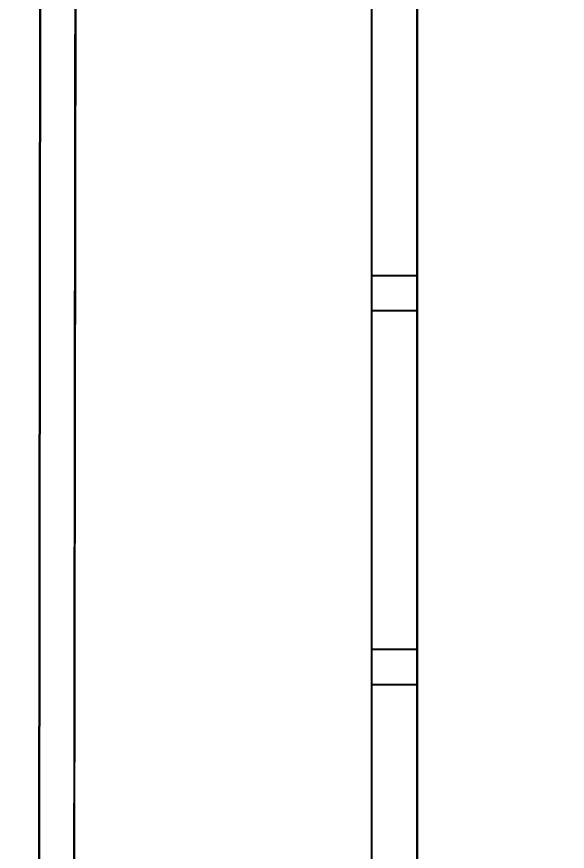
# Model space of a CAD drawing. Header units: metres. Extents: x -1 to 148, y -1 to 108.
# Drawn here: x 33.15 to 34.954, y 96.095 to 98.831 of the extents above; entities that cross this region are included whole.
import ezdxf

# ---------------------------------------------------------------- set-up
doc = ezdxf.new("R2010")
doc.units = ezdxf.units.M
doc.header["$MEASUREMENT"] = 0
for name, color, linetype in [('BEMASZUNG', 8, 'CONTINUOUS'), ('Unchanged', 8, 'CONTINUOUS'), ('Unchanged Layer Off', 2, 'CONTINUOUS')]:
    doc.layers.add(name, color=color, linetype=linetype)
doc.styles.add('ARIAL', font='arial.ttf')
doc.dimstyles.new('Meter_Bem', dxfattribs={"dimtxt": 0.35, "dimasz": 0.015, "dimexe": 0, "dimexo": 0.1, "dimgap": 0.05, "dimtad": 1, "dimzin": 0, "dimdsep": 46, "dimtxsty": 'ARIAL', "dimblk1": 'mass1', "dimblk2": 'mass2', "dimsah": 1, "dimcen": 0.125, "dimse1": 1, "dimse2": 1, "dimclrd": 256, "dimclre": 1, "dimclrt": 256, "dimazin": 0, "dimtp": 102033525.0, "dimtm": 1, "dimtfac": 1, "dimtix": 1, "dimtmove": 2, "dimatfit": 3, "dimldrblk": 'mass2', "dimfxl": 1, "dimtolj": 1, "dimtzin": 0, "dimlwd": -1, "dimarcsym": 0})

# ---------------------------------------------------------------- blocks, each defined once
blk = doc.blocks.new('mass1')
at = {"layer": 'Unchanged'}
for p, q in [((0, 25.5), (0, -12.75)), ((-5, -5), (5, 5)), ((-5, 0), (5, 0))]:
    blk.add_line(p, q, dxfattribs=at)
blk = doc.blocks.new('mass2')
at = {"layer": 'Unchanged'}
for p, q in [((0, -25.5), (0, 12.75)), ((5, 5), (-5, -5)), ((5, 0), (-5, 0))]:
    blk.add_line(p, q, dxfattribs=at)
blk = doc.blocks.new('*D12')
at = {"layer": 'BEMASZUNG', "transparency": 16777216}
blk.add_line((-1, 1.015), (-1, 106.295), dxfattribs=at)
at = {"layer": 'BEMASZUNG', "transparency": 16777216, "xscale": 0.015, "yscale": 0.015, "zscale": 0.015}
for name, p, rotation in [('mass2', (-1, 106.31), 90), ('mass1', (-1, 1), 270)]:
    blk.add_blockref(name, p, dxfattribs=dict(at, rotation=rotation))
at = {"layer": 'BEMASZUNG', "transparency": 16777216, "insert": (-1.2288, 53.655), "char_height": 0.35, "attachment_point": 5, "rotation": 90, "style": 'ARIAL'}
blk.add_mtext('\\A1;105.31', dxfattribs=at)
blk = doc.blocks.new('*D29')
at = {"layer": 'BEMASZUNG', "transparency": 16777216}
blk.add_line((0.9549, 107.2546), (147.9128, 107.2546), dxfattribs=at)
at = {"layer": 'BEMASZUNG', "transparency": 16777216, "xscale": 0.015, "yscale": 0.015, "zscale": 0.015, "rotation": 180}
blk.add_blockref('mass1', (0.9399, 107.2546), dxfattribs=at)
at = {"layer": 'BEMASZUNG', "transparency": 16777216, "xscale": 0.015, "yscale": 0.015, "zscale": 0.015}
blk.add_blockref('mass2', (147.9278, 107.2546), dxfattribs=at)
at = {"layer": 'BEMASZUNG', "transparency": 16777216, "insert": (74.4339, 107.4833), "char_height": 0.35, "attachment_point": 5, "style": 'ARIAL'}
blk.add_mtext('\\A1;146.99', dxfattribs=at)

msp = doc.modelspace()

# ---------------------------------------------------------------- linework, layer by layer
at = {"layer": 'Unchanged'}
for p, q in [((33.2327, 102.6691), (33.195, 74.1088)), ((33.3475, 102.5541), (33.3098, 73.9935)), ((34.3122, 101.5019), (34.3122, 87.2668)), ((34.4622, 101.5019), (34.4622, 87.2668)), ((34.3122, 97.9823), (34.4622, 97.9823)), ((34.3122, 97.8673), (34.4622, 97.8673)), ((34.3122, 96.7576), (34.4622, 96.7576)), ((34.3122, 96.6426), (34.4622, 96.6426))]:
    msp.add_line(p, q, dxfattribs=at)
at = {"layer": 'Unchanged Layer Off', "flags": 128}
msp.add_lwpolyline([(4.6745, 74.2015), (33.195, 74.1088), (33.2327, 102.6691), (35.7153, 102.6691), (35.7153, 101.6169), (42.8359, 101.6169), (44.9683, 101.6728), (48.7938, 101.6728), (48.7938, 102.642), (72.6653, 102.642)], dxfattribs=at)
for points in [[(33.3475, 102.5541), (35.7153, 102.5541), (35.7153, 101.6169), (34.3122, 101.6169), (34.3122, 73.0632), (5.7212, 73.0632), (5.7198, 71.8262), (4.7895, 71.8272), (4.7895, 74.0861), (33.3098, 73.9935), (33.3475, 102.5541)], [(34.4622, 101.5019), (34.8093, 101.0646), (34.8093, 100.7646), (35.1093, 100.7646), (35.1093, 101.0646), (34.8093, 101.0646), (34.4622, 101.5019), (42.7209, 101.5019), (42.296, 101.0446), (41.996, 101.0446), (41.996, 100.7446), (42.296, 100.7446), (42.296, 101.0446), (42.7209, 101.5019), (42.7209, 94.4259), (34.4622, 94.4259)]]:
    msp.add_lwpolyline(points, close=True, dxfattribs=at)

# ---------------------------------------------------------------- dimensions: what is measured, and where the dimension line sits
at = {"layer": 'BEMASZUNG'}
dim = msp.add_linear_dim(base=(147.9278, 107.2546), p1=(0.9399, 71.0455), p2=(147.9278, 78.5665), dimstyle='Meter_Bem', dxfattribs=at)
dim.commit()
dim.dimension.update_dxf_attribs({"geometry": '*D29', "text_midpoint": (74.4339, 107.4833)})
dim = msp.add_linear_dim(base=(-1, 106.31), p1=(2.008, 1), p2=(35.2738, 106.31), angle=90, dimstyle='Meter_Bem', dxfattribs=at)
dim.commit()
dim.dimension.update_dxf_attribs({"geometry": '*D12', "text_midpoint": (-1.2288, 53.655)})

doc.saveas('drawing.dxf')
